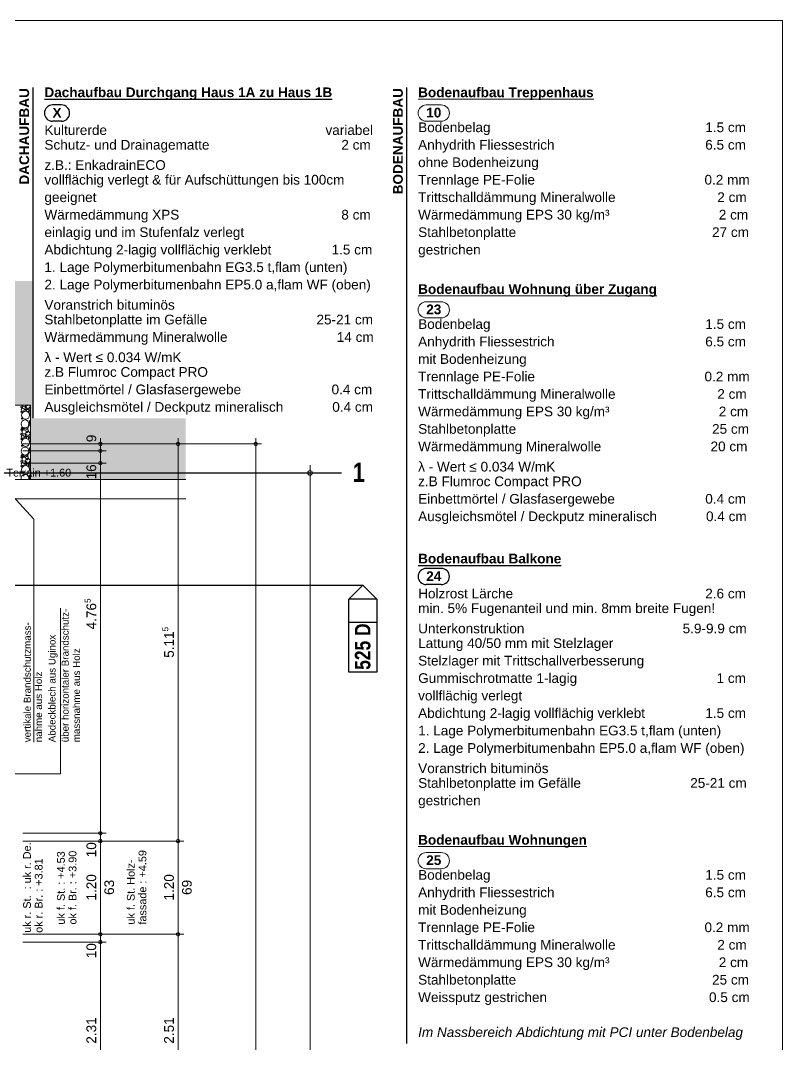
# Model space of a CAD drawing. Header units: metres. Extents: x 0.003 to 0.843, y 0.003 to 0.597.
# Drawn here: x 0.6467 to 0.843, y 0.3333 to 0.597 of the extents above; entities that cross this region are included whole.
import ezdxf

# ---------------------------------------------------------------- set-up
doc = ezdxf.new("R2010")
doc.units = ezdxf.units.M
for name, pattern in [('AUSGEZOGEN', [0]), ('LINIE_23', [0.0079, 0.004, -0.0013, 0, -0.0013, 0, -0.0013]), ('STRICHPUNKT', [25.4, 12.7, -6.35, 0, -6.35])]:
    doc.linetypes.add(name, pattern=pattern)
for name, color, linetype, lineweight in [('Aufschuettungen _ Daemme', 7, 'AUSGEZOGEN', 25), ('Bauachsen grob', 7, 'STRICHPUNKT', 13), ('Beton Ansicht', 7, 'AUSGEZOGEN', 13), ('Plankopf', 7, 'AUSGEZOGEN', 13), ('Proj. Terrain', 7, 'AUSGEZOGEN', 25), ('Schnittbegrenzung', 7, 'AUSGEZOGEN', 13), ('Stilflaechen Bepflanzung', 96, 'AUSGEZOGEN', 25), ('Text Koten', 7, 'AUSGEZOGEN', 25), ('Text Werkplan Ausfuehrung', 7, 'AUSGEZOGEN', 25), ('Vorprojektmasse', 7, 'AUSGEZOGEN', 13), ('Werkplan- Ausfuehrungsmasse', 7, 'AUSGEZOGEN', 13)]:
    doc.layers.add(name, color=color, linetype=linetype, lineweight=lineweight)
doc.styles.add('ARIAL', font='ARIAL.TTF')
doc.styles.add('Arial Black', font='Arial Black')

msp = doc.modelspace()

# ---------------------------------------------------------------- hatches: boundary and pattern name
at = {"layer": 'Stilflaechen Bepflanzung', "linetype": 'AUSGEZOGEN', "lineweight": 13, "true_color": 0xf7faef}
msp.add_hatch(color=7, dxfattribs=at).paths.add_polyline_path([(0.2405525927639469, 0.4405973572039297), (0.30739999319613, 0.4405973572039297), (0.30739999319613, 0.4979573559218338), (0.6493199855536229, 0.4979573559218338), (0.6493199855536229, 0.4787973563500931), (0.689319984659553, 0.4787973563500931), (0.689319984659553, 0.494573322262538), (0.6499099855404343, 0.494573322262538), (0.6499099855404343, 0.529957355206578), (0.2405525927639469, 0.529957355206578)])

# ---------------------------------------------------------------- linework, layer by layer
at = {"layer": 'Aufschuettungen _ Daemme', "color": 9, "linetype": 'AUSGEZOGEN', "lineweight": 13}
for p, q in [((0.30739999319613, 0.4979573559218338), (0.6493199855536229, 0.4979573559218338)), ((0.6493199855536229, 0.4979573559218338), (0.6493199855536229, 0.4787973563500931))]:
    msp.add_line(p, q, dxfattribs=at)
at = {"layer": 'Aufschuettungen _ Daemme', "color": 254, "linetype": 'AUSGEZOGEN', "lineweight": 13}
for centre, radius in [((0.6470217440305823, 0.4974653758347722), 0.0002029999954625964), ((0.6469937440312081, 0.4962053758629354), 0.0001329999970272183), ((0.6473647440229157, 0.4968003758496361), 0.0004059999909251927), ((0.6480507440075822, 0.4953443758821802), 0.00102199997715652), ((0.6481627440050789, 0.4973673758369627), 0.0002029999954625964), ((0.6481767440047661, 0.4967583758505749), 0.0002029999954625964), ((0.6487157439927184, 0.4969333758466634), 0.0002029999954625964), ((0.6489747439869294, 0.4963803758590238), 0.0002029999954625964), ((0.6491497439830177, 0.4973533758372756), 0.0001329999970272183), ((0.6479107440107116, 0.4931183759319352), 0.00102199997715652), ((0.6470987440288613, 0.4944903759012685), 0.0001329999970272183), ((0.6491357439833307, 0.4938323759159761), 0.0001329999970272183), ((0.6470217440305823, 0.4904653759912344), 0.0002029999954625964), ((0.647042744030113, 0.4915713759665134), 0.0002029999954625964), ((0.6470917440290176, 0.4920193759564997), 0.0001329999970272183), ((0.6476657440161877, 0.4910533759780915), 0.0005179999884217976), ((0.6475887440179088, 0.4918303759607242), 0.0002029999954625964), ((0.6481627440050789, 0.4903673759934248), 0.0002029999954625964), ((0.6483097440017933, 0.4918863759594726), 0.0002029999954625964), ((0.6484497439986641, 0.4910813759774658), 0.0002029999954625964), ((0.6491497439830177, 0.4903533759937379), 0.0001329999970272183), ((0.6469937440312081, 0.4892053760193976), 0.0001329999970272183), ((0.6473647440229157, 0.4898003760060983), 0.0004059999909251927), ((0.6480507440075822, 0.4883443760386424), 0.00102199997715652), ((0.6481767440047661, 0.4897583760070371), 0.0002029999954625964), ((0.6487157439927184, 0.4899333760031255), 0.0002029999954625964), ((0.6489747439869294, 0.489380376015486), 0.0002029999954625964), ((0.6479107440107116, 0.4861183760883974), 0.00102199997715652), ((0.6470987440288613, 0.4874903760577307), 0.0001329999970272183), ((0.6491357439833307, 0.4868323760724383), 0.0001329999970272183), ((0.6470217440305823, 0.4834653761476966), 0.0002029999954625964), ((0.647042744030113, 0.4845713761229756), 0.0002029999954625964), ((0.6470917440290176, 0.4850193761129619), 0.0001329999970272183), ((0.6473647440229157, 0.4828003761625605), 0.0004059999909251927), ((0.6476657440161877, 0.4840533761345538), 0.0005179999884217976), ((0.6475887440179088, 0.4848303761171865), 0.0002029999954625964), ((0.6481627440050789, 0.4833673761498871), 0.0002029999954625964), ((0.6481767440047661, 0.4827583761634992), 0.0002029999954625964), ((0.6483097440017933, 0.4848863761159348), 0.0002029999954625964), ((0.6484497439986641, 0.484081376133928), 0.0002029999954625964), ((0.6487157439927184, 0.4829333761595878), 0.0002029999954625964), ((0.6489747439869294, 0.4823803761719482), 0.0002029999954625964), ((0.6491497439830177, 0.4833533761502), 0.0001329999970272183), ((0.6469937440312081, 0.4822053761758598), 0.0001329999970272183), ((0.6470987440288613, 0.480490376214193), 0.0001329999970272183), ((0.6480507440075822, 0.4813443761951046), 0.00102199997715652), ((0.6491357439833307, 0.4798323762289005), 0.0001329999970272183)]:
    msp.add_circle(centre, radius, dxfattribs=at)
for centre, radius, start, end in [((0.6476657440161877, 0.4980533758216294), 0.0005179999884217976, 190.6825070751817, 349.317492924822), ((0.6484497439986641, 0.4980813758210036), 0.0002029999954625964, 217.6571749108925, 322.3428250891266), ((0.6499687439647117, 0.4988583758036362), 0.001301999970898032, 223.7908240300033, 240.1138375245507), ((0.6495627439737865, 0.4967933758497925), 0.0004059999909251927, 126.7215849712898, 233.2784150287055), ((0.6496957439708136, 0.4957643758727925), 0.0005179999884217976, 136.5023302398494, 223.4976697601551), ((0.6492617439805143, 0.4933353759270848), 0.0002029999954625964, 73.32728815458583, 286.6727118454097), ((0.6499687439647117, 0.4918583759600985), 0.001301999970898032, 119.8861624751669, 240.1138375248331), ((0.6495627439737865, 0.4897933760062547), 0.0004059999909251927, 126.7215849637442, 233.2784150362511), ((0.6496957439708136, 0.4887643760292547), 0.0005179999884217976, 136.5023302332914, 223.4976697667086), ((0.6499687439647117, 0.4848583761165606), 0.001301999970898032, 119.8861624754481, 240.1138375245507), ((0.6492617439805143, 0.4863353760835471), 0.0002029999954625964, 73.32728815459032, 286.6727118454097), ((0.6495627439737865, 0.4827933761627169), 0.0004059999909251927, 126.7215849637489, 233.2784150362558), ((0.6479107440107116, 0.4791183762448595), 0.00102199997715652, 0, 198.307063081769), ((0.6496957439708136, 0.4817643761857169), 0.0005179999884217976, 136.502330246395, 223.4976697536095), ((0.6479107440107116, 0.4791183762448595), 0.00102199997715652, 341.6929369182281, 0), ((0.6492617439805143, 0.4793353762400092), 0.0002029999954625964, 73.3272881425157, 286.6727118574888), ((0.6499687439647117, 0.4778583762730229), 0.001301999970898032, 119.8861624748846, 133.8477729982673)]:
    msp.add_arc(centre, radius, start, end, dxfattribs=at)
at = {"layer": 'Bauachsen grob', "color": 32, "linetype": 'LINIE_23', "lineweight": 25, "true_color": 0xc36e14}
msp.add_line((0.2293999949395656, 0.4804973563120951), (0.7313199837207803, 0.4804973563120951), dxfattribs=at)
at = {"layer": 'Beton Ansicht', "color": 7, "linetype": 'AUSGEZOGEN', "lineweight": 13}
for p, q in [((0.6410399857386957, 0.4787973563500931), (0.689319984659553, 0.4787973563500931)), ((0.6410399857386957, 0.4737973564618518), (0.689319984659553, 0.4737973564618518))]:
    msp.add_line(p, q, dxfattribs=at)
at = {"layer": 'Plankopf', "color": 7, "linetype": 'AUSGEZOGEN', "lineweight": 13}
for p, q in [((0.003000000000000142, 0.5969999867230654), (0.8429999812245368, 0.5969999867230654)), ((0.8429999812245368, 0.5969999867230654), (0.8429999812245368, 0.003000000000000085))]:
    msp.add_line(p, q, dxfattribs=at)
at = {"layer": 'Schnittbegrenzung', "color": 14, "linetype": 'STRICHPUNKT', "lineweight": 25}
msp.add_line((0.225799995020032, 0.4515973569580605), (0.734919983640314, 0.4515973569580605), dxfattribs=at)
at = {"layer": 'Schnittbegrenzung', "color": 14, "linetype": 'AUSGEZOGEN', "lineweight": 25}
for p, q in [((0.7313199837207801, 0.4479973570385268), (0.734919983640314, 0.4515973569580605)), ((0.734919983640314, 0.4515973569580605), (0.7385199835598477, 0.4479973570385268)), ((0.7385199835598477, 0.4479973570385268), (0.7313199837207801, 0.4479973570385268)), ((0.7313199837207801, 0.4291593574595886), (0.7313199837207801, 0.4479973570385268)), ((0.7385199835598477, 0.4479973570385268), (0.7385199835598477, 0.4291593574595886)), ((0.7385199835598477, 0.4479973570385268), (0.7385199835598477, 0.4291593574595886)), ((0.7385199835598477, 0.4419593571734863), (0.7313199837207801, 0.4419593571734863)), ((0.7385199835598477, 0.4291593574595886), (0.7313199837207801, 0.4291593574595886))]:
    msp.add_line(p, q, dxfattribs=at)
at = {"layer": 'Text Werkplan Ausfuehrung', "color": 152, "linetype": 'AUSGEZOGEN', "lineweight": 25}
msp.add_line((0.6499099855404343, 0.5797399870255816), (0.6499099855404343, 0.494573322262538), dxfattribs=at)
at = {"layer": 'Text Werkplan Ausfuehrung', "color": 240, "linetype": 'AUSGEZOGEN', "lineweight": 25}
for p, q in [((0.7461599833890792, 0.5797399870255816), (0.7461599833890792, 0.3335733258611663)), ((0.755128036833793, 0.455906656137899), (0.7512433162699047, 0.455906656137899)), ((0.755128036833793, 0.4517399896301781), (0.7512433162699047, 0.4517399896301781))]:
    msp.add_line(p, q, dxfattribs=at)
at = {"layer": 'Text Werkplan Ausfuehrung', "color": 171, "linetype": 'AUSGEZOGEN', "lineweight": 25, "true_color": 0x7070ff}
for p, q in [((0.6573227864331158, 0.5752399868039269), (0.6549933184212599, 0.5752399868039269)), ((0.6573227864331158, 0.571073320296206), (0.6549933184212599, 0.571073320296206))]:
    msp.add_line(p, q, dxfattribs=at)
at = {"layer": 'Text Werkplan Ausfuehrung', "color": 240, "linetype": 'AUSGEZOGEN', "lineweight": 13}
for p, q in [((0.755128036833793, 0.5752399868039269), (0.7512433162699047, 0.5752399868039269)), ((0.755128036833793, 0.571073320296206), (0.7512433162699047, 0.571073320296206)), ((0.755128036833793, 0.5245733212697481), (0.7512433162699047, 0.5245733212697481)), ((0.755128036833793, 0.5204066547620273), (0.7512433162699047, 0.5204066547620273)), ((0.755128036833793, 0.382739991106635), (0.7512433162699047, 0.382739991106635)), ((0.755128036833793, 0.3785733245989141), (0.7512433162699047, 0.3785733245989141))]:
    msp.add_line(p, q, dxfattribs=at)
at = {"layer": 'Text Werkplan Ausfuehrung', "color": 7, "linetype": 'AUSGEZOGEN', "lineweight": 13}
for p, q in [((0.6501933188674361, 0.4686160901330885), (0.6383599857985979, 0.4813973562919786)), ((0.6501933188674361, 0.4111506911954469), (0.6501933188674361, 0.4686160901330885)), ((0.6570733185578892, 0.4457106895074434), (0.6570733185578892, 0.4029973580443552)), ((0.6570733185578892, 0.4029973580443552), (0.6405399857498715, 0.4029973580443552))]:
    msp.add_line(p, q, dxfattribs=at)
at = {"layer": 'Text Werkplan Ausfuehrung', "color": 171, "linetype": 'AUSGEZOGEN', "lineweight": 25, "true_color": 0x7070ff}
for centre, start, end in [((0.6549933184212599, 0.5731566535500665), 90, 270), ((0.6573227864331158, 0.5731566535500665), 270, 90)]:
    msp.add_arc(centre, 0.002083333253860473, start, end, dxfattribs=at)
at = {"layer": 'Text Werkplan Ausfuehrung', "color": 240, "linetype": 'AUSGEZOGEN', "lineweight": 13}
for centre, start, end in [((0.7512433162699047, 0.5731566535500665), 90, 270), ((0.7551280368337933, 0.5731566535500665), 270, 90), ((0.7512433162699047, 0.5224899880158878), 90, 270), ((0.7551280368337933, 0.5224899880158878), 270, 90), ((0.7512433162699047, 0.3806566578527745), 90, 270), ((0.7551280368337933, 0.3806566578527745), 270, 90)]:
    msp.add_arc(centre, 0.002083333253860473, start, end, dxfattribs=at)
at = {"layer": 'Text Werkplan Ausfuehrung', "color": 240, "linetype": 'AUSGEZOGEN', "lineweight": 25}
for centre, start, end in [((0.7512433162699047, 0.4538233228840386), 90, 270), ((0.7551280368337933, 0.4538233228840386), 270, 90)]:
    msp.add_arc(centre, 0.002083333253860473, start, end, dxfattribs=at)
at = {"layer": 'Vorprojektmasse', "color": 32, "linetype": 'AUSGEZOGEN', "lineweight": 13, "true_color": 0xc36e14}
for p, q in [((0.7213199839442976, 0.4804973563120951), (0.7193199838493026, 0.4804973563120951)), ((0.7213199839442976, 0.4804973563120951), (0.7213199839442976, 0.48249735640709)), ((0.7213199839442976, 0.4804973563120951), (0.7233199800109721, 0.4804973563120951)), ((0.7213199839442976, 0.1645973633730105), (0.7213199839442976, 0.4804973563120951))]:
    msp.add_line(p, q, dxfattribs=at)
msp.add_circle((0.7213199839442976, 0.4804973563120951), 0.0006000000284984707, dxfattribs=at)
at = {"layer": 'Werkplan- Ausfuehrungsmasse', "color": 7, "linetype": 'AUSGEZOGEN', "lineweight": 13}
for p, q in [((0.6873199847042567, 0.4879573561453512), (0.6633199852406985, 0.4879573561453512)), ((0.6673199851512917, 0.4879573561453512), (0.665819985138253, 0.4879573561453512)), ((0.6673199851512917, 0.4879573561453512), (0.6673199851512917, 0.4894573561583896)), ((0.6673199851512917, 0.4879573561453512), (0.6688199821430899, 0.4879573561453512)), ((0.6673199851512914, 0.4861973561846902), (0.6673199851512914, 0.4879573561453512)), ((0.7073199842572219, 0.4879573561453512), (0.6833199847936637, 0.4879573561453512)), ((0.6873199847042568, 0.4879573561453512), (0.6858199846912182, 0.4879573561453512)), ((0.6873199847042568, 0.4879573561453512), (0.6873199847042568, 0.4894573561583896)), ((0.6873199847042568, 0.4879573561453512), (0.6888199816960551, 0.4879573561453512)), ((0.6873199847042567, 0.3856973584310426), (0.6873199847042567, 0.4879573561453512)), ((0.707319984257222, 0.4879573561453512), (0.7058199842441834, 0.4879573561453512)), ((0.707319984257222, 0.4879573561453512), (0.707319984257222, 0.4894573561583896)), ((0.707319984257222, 0.4879573561453512), (0.7088199812490202, 0.4879573561453512)), ((0.7073199842572219, 0.1576373635285786), (0.7073199842572219, 0.4879573561453512)), ((0.6673199851512917, 0.4861973561846903), (0.665819985138253, 0.4861973561846903)), ((0.6673199851512917, 0.4861973561846903), (0.6688199821430899, 0.4861973561846903)), ((0.6673199851512914, 0.4829973562562158), (0.6673199851512914, 0.4861973561846902)), ((0.6673199851512917, 0.4829973562562158), (0.665819985138253, 0.4829973562562158)), ((0.6673199851512917, 0.4829973562562158), (0.6688199821430899, 0.4829973562562158)), ((0.6673199851512914, 0.3876973583863368), (0.6673199851512914, 0.4829973562562158)), ((0.6673199851512917, 0.3876973583863369), (0.665819985138253, 0.3876973583863369)), ((0.6673199851512917, 0.3876973583863369), (0.6688199821430899, 0.3876973583863369)), ((0.6673199851512914, 0.3856973584310426), (0.6673199851512914, 0.3876973583863368)), ((0.6673199851512917, 0.3856973584310426), (0.665819985138253, 0.3856973584310426)), ((0.6673199851512917, 0.3856973584310426), (0.6688199821430899, 0.3856973584310426)), ((0.6673199851512914, 0.3616973589674845), (0.6673199851512914, 0.3856973584310426)), ((0.6873199847042568, 0.3856973584310426), (0.6858199846912182, 0.3856973584310426)), ((0.6873199847042568, 0.3856973584310426), (0.6888199816960551, 0.3856973584310426)), ((0.6873199847042567, 0.3616973589674845), (0.6873199847042567, 0.3856973584310426)), ((0.6673199851512917, 0.3616973589674845), (0.665819985138253, 0.3616973589674845)), ((0.6673199851512917, 0.3616973589674845), (0.6688199821430899, 0.3616973589674845)), ((0.6673199851512914, 0.3596973590121856), (0.6673199851512914, 0.3616973589674845)), ((0.6873199847042568, 0.3616973589674845), (0.6858199846912182, 0.3616973589674845)), ((0.6873199847042568, 0.3616973589674845), (0.6888199816960551, 0.3616973589674845)), ((0.6873199847042567, 0.3114973600895419), (0.6873199847042567, 0.3616973589674845)), ((0.6673199851512917, 0.3596973590121856), (0.665819985138253, 0.3596973590121856)), ((0.6673199851512917, 0.3596973590121856), (0.6688199821430899, 0.3596973590121856)), ((0.6673199851512914, 0.3134973600448362), (0.6673199851512914, 0.3596973590121856))]:
    msp.add_line(p, q, dxfattribs=at)
for points in [[(0.6673199851512914, 0.4879573561453512), (0.6666949557603461, 0.4879573561453512), (0.6666949557603461, 0.4879573561453512), (0.6473199855983266, 0.4879573561453512)], [(0.6673199851512914, 0.4861973561846902), (0.6666942652282168, 0.4861973561846901), (0.6666942652282168, 0.4861973561846901), (0.6473199855983266, 0.4861973561846902)], [(0.6673199851512914, 0.4829973562562158), (0.6666930097152546, 0.4829973562562157), (0.6666930097152546, 0.4829973562562157), (0.6473199855983266, 0.4829973562562158)], [(0.6673199851512914, 0.3876973583863368), (0.6666584638236162, 0.3876973583863368), (0.6666584638236162, 0.3876973583863368), (0.6666556189698479, 0.3876973583863368), (0.6666556189698479, 0.3876973583863368), (0.6665449851801745, 0.3876973583863368), (0.6665449851801745, 0.3876973583863368), (0.6473199855983266, 0.3876973583863368)], [(0.6673199851512914, 0.3856973584310426), (0.6666576589502354, 0.3856973584310427), (0.6666576589502354, 0.3856973584310427), (0.6666548342742464, 0.3856973584310426), (0.6666548342742464, 0.3856973584310426), (0.6665449851801631, 0.3856973584310427), (0.6665449851801631, 0.3856973584310427), (0.6473199855983266, 0.3856973584310426)], [(0.6873199847042567, 0.3856973584310426), (0.6865449847331634, 0.3856973584310426), (0.6865449847331634, 0.3856973584310426), (0.6633199852406985, 0.3856973584310426)], [(0.6673199851512914, 0.3616973589674845), (0.6666902688349372, 0.3616973589674845), (0.6666902688349372, 0.3616973589674845), (0.6666843888686544, 0.3616973589674844), (0.6666843888686544, 0.3616973589674844), (0.6666480004696652, 0.3616973589674845), (0.6666480004696652, 0.3616973589674845), (0.6666454179270297, 0.3616973589674844), (0.6666454179270297, 0.3616973589674844), (0.6665449851800287, 0.3616973589674845), (0.6665449851800287, 0.3616973589674845), (0.6473199855983266, 0.3616973589674845)], [(0.6873199847042567, 0.3616973589674845), (0.6866902683879024, 0.3616973589674845), (0.6866902683879024, 0.3616973589674845), (0.6865449847330258, 0.3616973589674844), (0.6865449847330258, 0.3616973589674844), (0.6633199852406985, 0.3616973589674845)], [(0.6673199851512914, 0.3596973590121856), (0.6666891337127, 0.3596973590121856), (0.6666891337127, 0.3596973590121856), (0.6666832996874449, 0.3596973590121856), (0.6666832996874449, 0.3596973590121856), (0.6666471955962844, 0.3596973590121856), (0.6666471955962844, 0.3596973590121856), (0.6666446332314283, 0.3596973590121856), (0.6666446332314283, 0.3596973590121856), (0.6665449851800176, 0.3596973590121856), (0.6665449851800176, 0.3596973590121856), (0.6473199855983266, 0.3596973590121856)]]:
    msp.add_lwpolyline(points, dxfattribs=at)
for centre in [(0.6673199851512917, 0.4879573561453512), (0.6873199847042568, 0.4879573561453512), (0.707319984257222, 0.4879573561453512), (0.6673199851512917, 0.4861973561846903), (0.6673199851512917, 0.4829973562562158), (0.6673199851512917, 0.3876973583863369), (0.6673199851512917, 0.3856973584310426), (0.6873199847042568, 0.3856973584310426), (0.6673199851512917, 0.3616973589674845), (0.6873199847042568, 0.3616973589674845), (0.6673199851512917, 0.3596973590121856)]:
    msp.add_circle(centre, 0.0004500000039115547, dxfattribs=at)

# ---------------------------------------------------------------- texts
at = {"layer": 'Bauachsen grob', "color": 32, "linetype": 'AUSGEZOGEN', "lineweight": 25, "true_color": 0xc36e14, "insert": (0.7323199836437877, 0.4781640229750359), "char_height": 0.005, "width": 0.00175, "attachment_point": 7, "style": 'Arial Black'}
msp.add_mtext('\\W0.70;1', dxfattribs=at)
at = {"layer": 'Proj. Terrain', "color": 92, "linetype": 'AUSGEZOGEN', "lineweight": 13, "insert": (0.643119985692204, 0.4795306896670349), "char_height": 0.002, "width": 0.001, "attachment_point": 7, "style": 'ARIAL'}
msp.add_mtext('Terrain\\~+1.60', dxfattribs=at)
at = {"layer": 'Schnittbegrenzung', "color": 14, "linetype": 'AUSGEZOGEN', "lineweight": 25, "insert": (0.7369199836403135, 0.4297973573579058), "char_height": 0.004, "width": 0.0014, "attachment_point": 7, "rotation": 90.00000250447816, "style": 'Arial Black'}
msp.add_mtext('\\W0.70;525\\~D', dxfattribs=at)
at = {"layer": 'Text Koten', "color": 7, "linetype": 'AUSGEZOGEN', "lineweight": 25, "char_height": 0.002, "width": 0.001, "attachment_point": 7, "rotation": 90.00000250447816, "style": 'ARIAL'}
for s, insert in [('uk\\~r.\\~St.\\~\\~:\\~uk\\~r.\\~De.', (0.6494533189286801, 0.3620806922048243)), ('uk\\~f.\\~St.\\~:\\~+4.53', (0.6581866520668079, 0.3641973588241823)), ('ok\\~f.\\~Br.\\~:\\~+3.90', (0.6611866520668079, 0.3641973586930481)), ('fassade\\~:\\~+4.59', (0.6791866516644766, 0.3641973586930481)), ('ok\\~r.\\~Br.\\~:\\~+3.81', (0.65245331892868, 0.3620806920736901)), ('uk\\~f.\\~St.\\~Holz-', (0.6761866516644766, 0.3641973588241823))]:
    msp.add_mtext(s, dxfattribs=dict(at, insert=insert))
at = {"layer": 'Text Werkplan Ausfuehrung', "color": 152, "linetype": 'AUSGEZOGEN', "lineweight": 25, "insert": (0.6489933189501362, 0.5547399874750962), "char_height": 0.0025, "width": 0.00125, "attachment_point": 7, "rotation": 90.00000250447816, "style": 'ARIAL'}
msp.add_mtext('\\fArial|i0|b1|c0|p0;DACHAUFBAU', dxfattribs=at)
at = {"layer": 'Text Werkplan Ausfuehrung', "color": 7, "linetype": 'AUSGEZOGEN', "lineweight": 25, "char_height": 0.0025, "width": 0.00125, "attachment_point": 7, "style": 'ARIAL'}
for s, insert in [('{\\L\\fArial|i0|b1|c0|p0;Dachaufbau\\~Durchgang\\~Haus\\~1A\\~zu\\~Haus\\~1B}', (0.6529099853641005, 0.5764899870423454)), ('Kulturerde\\~\\~\\~\\~\\~\\~\\~\\~\\~\\~\\~\\~\\~\\~\\~\\~\\~\\~\\~\\~\\~\\~\\~\\~\\~\\~\\~\\~\\~\\~\\~\\~\\~\\~\\~\\~\\~\\~\\~\\~\\~\\~\\~\\~\\~\\~\\~\\~\\~\\~\\~\\~\\~\\~\\~\\~\\~\\~variabel\\~', (0.6529099849706981, 0.5674899870423455)), ('Schutz-\\~und\\~Drainagematte\\~\\~\\~\\~\\~\\~\\~\\~\\~\\~\\~\\~\\~\\~\\~\\~\\~\\~\\~\\~\\~\\~\\~\\~\\~\\~\\~\\~\\~\\~\\~\\~\\~\\~\\~2\\~cm', (0.6529099847739968, 0.5629899870423455)), ('\\~\\~\\~z.B.:\\~EnkadrainECO', (0.6529099845772954, 0.5584899870423455)), ('\\~\\~\\~vollflächig\\~verlegt\\~&\\~für\\~Aufschüttungen\\~bis\\~100cm', (0.6529099843805942, 0.5539899870423456)), ('\\~\\~\\~geeignet', (0.652909984183893, 0.5494899870423455)), ('Wärmedämmung\\~XPS\\~\\~\\~\\~\\~\\~\\~\\~\\~\\~\\~\\~\\~\\~\\~\\~\\~\\~\\~\\~\\~\\~\\~\\~\\~\\~\\~\\~\\~\\~\\~\\~\\~\\~\\~\\~\\~\\~\\~\\~\\~\\~\\~8\\~cm', (0.6529099839871917, 0.5449899870423455)), ('\\~\\~\\~einlagig\\~und\\~im\\~Stufenfalz\\~verlegt', (0.6529099837904904, 0.5404899870423454)), ('Abdichtung\\~2-lagig\\~vollflächig\\~verklebt\\~\\~\\~\\~\\~\\~\\~\\~\\~\\~\\~\\~\\~\\~\\~\\~1.5\\~cm', (0.6529099835937893, 0.5359899870423456)), ('\\~\\~\\~1.\\~Lage\\~Polymerbitumenbahn\\~EG3.5\\~t,flam\\~(unten)', (0.6529099833970878, 0.5314899870423454)), ('\\~\\~\\~2.\\~Lage\\~Polymerbitumenbahn\\~EP5.0\\~a,flam\\~WF\\~(oben)', (0.6529099832003866, 0.5269899870423456)), ('Voranstrich\\~bituminös', (0.6529099830036854, 0.5224899870423455)), ('Stahlbetonplatte\\~im\\~Gefälle\\~\\~\\~\\~\\~\\~\\~\\~\\~\\~\\~\\~\\~\\~\\~\\~\\~\\~\\~\\~\\~\\~\\~\\~\\~\\~\\~\\~\\~25-21\\~cm', (0.6529099828069841, 0.5179899870423456)), ('Wärmedämmung\\~Mineralwolle\\~\\~\\~\\~\\~\\~\\~\\~\\~\\~\\~\\~\\~\\~\\~\\~\\~\\~\\~\\~\\~\\~\\~\\~\\~\\~\\~\\~\\~14\\~cm', (0.6529099826102829, 0.5134899870423455)), ('\\~\\~\\~λ\\~-\\~Wert\\~≤\\~0.034\\~W/mK', (0.6529099824135817, 0.5089899870423455)), ('\\~\\~\\~z.B\\~Flumroc\\~Compact\\~PRO', (0.6529099822168803, 0.5044899870423456)), ('Einbettmörtel\\~/\\~Glasfasergewebe\\~\\~\\~\\~\\~\\~\\~\\~\\~\\~\\~\\~\\~\\~\\~\\~\\~\\~\\~\\~\\~\\~\\~\\~0.4\\~cm', (0.6529099820201791, 0.4999899870423454)), ('Ausgleichsmötel\\~/\\~Deckputz\\~mineralisch\\~\\~\\~\\~\\~\\~\\~\\~\\~\\~\\~\\~\\~0.4\\~cm', (0.6529099818234779, 0.4954899870423455)), ('{\\L\\fArial|i0|b1|c0|p0;Bodenaufbau\\~Balkone}', (0.7491599832127454, 0.4571566563763176)), ('Holzrost\\~Lärche\\~\\~\\~\\~\\~\\~\\~\\~\\~\\~\\~\\~\\~\\~\\~\\~\\~\\~\\~\\~\\~\\~\\~\\~\\~\\~\\~\\~\\~\\~\\~\\~\\~\\~\\~\\~\\~\\~\\~\\~\\~\\~\\~\\~\\~\\~\\~\\~\\~\\~\\~2.6\\~cm', (0.7491599828193429, 0.4481566563763176)), ('\\~\\~\\~min.\\~5%\\~Fugenanteil\\~und\\~min.\\~8mm\\~breite\\~Fugen!', (0.7491599826226415, 0.4436566563763176)), ('Unterkonstruktion\\~\\~\\~\\~\\~\\~\\~\\~\\~\\~\\~\\~\\~\\~\\~\\~\\~\\~\\~\\~\\~\\~\\~\\~\\~\\~\\~\\~\\~\\~\\~\\~\\~\\~\\~\\~\\~\\~\\~\\~\\~\\~5.9-9.9\\~cm', (0.7491599824259403, 0.4391566563763177)), ('\\~\\~\\~Lattung\\~40/50\\~mm\\~mit\\~Stelzlager', (0.7491599822292391, 0.4346566563763177)), ('\\~\\~\\~Stelzlager\\~mit\\~Trittschallverbesserung', (0.7491599820325379, 0.4301566563763176)), ('Gummischrotmatte\\~1-lagig\\~\\~\\~\\~\\~\\~\\~\\~\\~\\~\\~\\~\\~\\~\\~\\~\\~\\~\\~\\~\\~\\~\\~\\~\\~\\~\\~\\~\\~\\~\\~\\~\\~\\~\\~\\~\\~1\\~cm\\~', (0.7491599818358364, 0.4256566563763177)), ('\\~\\~vollflächig\\~verlegt', (0.7491599816391352, 0.4211566563763176)), ('Abdichtung\\~2-lagig\\~vollflächig\\~verklebt\\~\\~\\~\\~\\~\\~\\~\\~\\~\\~\\~\\~\\~\\~\\~\\~1.5\\~cm', (0.7491599814424341, 0.4166566563763177)), ('\\~\\~\\~1.\\~Lage\\~Polymerbitumenbahn\\~EG3.5\\~t,flam\\~(unten)', (0.7491599812457327, 0.4121566563763177)), ('\\~\\~\\~2.\\~Lage\\~Polymerbitumenbahn\\~EP5.0\\~a,flam\\~WF\\~(oben)', (0.7491599810490315, 0.4076566563763176)), ('Voranstrich\\~bituminös', (0.7491599808523303, 0.4031566563763176)), ('Stahlbetonplatte\\~im\\~Gefälle\\~\\~\\~\\~\\~\\~\\~\\~\\~\\~\\~\\~\\~\\~\\~\\~\\~\\~\\~\\~\\~\\~\\~\\~\\~\\~\\~\\~\\~25-21\\~cm', (0.7491599806556289, 0.3986566563763176)), ('\\~\\~\\~gestrichen', (0.7491599804589277, 0.3941566563763176))]:
    msp.add_mtext(s, dxfattribs=dict(at, insert=insert))
at = {"layer": 'Text Werkplan Ausfuehrung', "color": 240, "linetype": 'AUSGEZOGEN', "lineweight": 25, "insert": (0.7452433167987813, 0.5522399875309756), "char_height": 0.0025, "width": 0.00125, "attachment_point": 7, "rotation": 90.00000250447816, "style": 'ARIAL'}
msp.add_mtext('\\fArial|i0|b1|c0|p0;BODENAUFBAU', dxfattribs=at)
at = {"layer": 'Text Werkplan Ausfuehrung', "color": 7, "linetype": 'AUSGEZOGEN', "lineweight": 13, "char_height": 0.0025, "width": 0.00125, "attachment_point": 7, "style": 'ARIAL'}
for s, insert in [('{\\L\\fArial|i0|b1|c0|p0;Bodenaufbau\\~Treppenhaus}', (0.7491599832127454, 0.5764899870423454)), ('Bodenbelag\\~\\~\\~\\~\\~\\~\\~\\~\\~\\~\\~\\~\\~\\~\\~\\~\\~\\~\\~\\~\\~\\~\\~\\~\\~\\~\\~\\~\\~\\~\\~\\~\\~\\~\\~\\~\\~\\~\\~\\~\\~\\~\\~\\~\\~\\~\\~\\~\\~\\~\\~\\~\\~\\~\\~\\~\\~1.5\\~cm', (0.7491599828193429, 0.5674899870423455)), ('Anhydrith\\~Fliessestrich\\~\\~\\~\\~\\~\\~\\~\\~\\~\\~\\~\\~\\~\\~\\~\\~\\~\\~\\~\\~\\~\\~\\~\\~\\~\\~\\~\\~\\~\\~\\~\\~\\~\\~\\~\\~\\~\\~\\~\\~6.5\\~cm', (0.7491599826226415, 0.5629899870423455)), ('\\~\\~\\~ohne\\~Bodenheizung', (0.7491599824259403, 0.5584899870423455)), ('Trennlage\\~PE-Folie\\~\\~\\~\\~\\~\\~\\~\\~\\~\\~\\~\\~\\~\\~\\~\\~\\~\\~\\~\\~\\~\\~\\~\\~\\~\\~\\~\\~\\~\\~\\~\\~\\~\\~\\~\\~\\~\\~\\~\\~\\~\\~\\~\\~\\~0.2\\~mm', (0.7491599822292391, 0.5539899870423456)), ('Trittschalldämmung\\~Mineralwolle\\~\\~\\~\\~\\~\\~\\~\\~\\~\\~\\~\\~\\~\\~\\~\\~\\~\\~\\~\\~\\~\\~\\~\\~\\~\\~\\~2\\~cm', (0.7491599820325379, 0.5494899870423455)), ('Wärmedämmung\\~EPS\\~30\\~kg/m³\\~\\~\\~\\~\\~\\~\\~\\~\\~\\~\\~\\~\\~\\~\\~\\~\\~\\~\\~\\~\\~\\~\\~\\~\\~\\~\\~\\~\\~2\\~cm', (0.7491599818358364, 0.5449899870423455)), ('Stahlbetonplatte\\~\\~\\~\\~\\~\\~\\~\\~\\~\\~\\~\\~\\~\\~\\~\\~\\~\\~\\~\\~\\~\\~\\~\\~\\~\\~\\~\\~\\~\\~\\~\\~\\~\\~\\~\\~\\~\\~\\~\\~\\~\\~\\~\\~\\~\\~\\~\\~\\~\\~\\~\\~27\\~cm', (0.7491599816391352, 0.5404899870423454)), ('\\~\\~\\~gestrichen', (0.7491599814424341, 0.5359899870423456)), ('{\\L\\fArial|i0|b1|c0|p0;Bodenaufbau\\~Wohnung\\~über\\~Zugang}', (0.7491599832127454, 0.5258233215081668)), ('Bodenbelag\\~\\~\\~\\~\\~\\~\\~\\~\\~\\~\\~\\~\\~\\~\\~\\~\\~\\~\\~\\~\\~\\~\\~\\~\\~\\~\\~\\~\\~\\~\\~\\~\\~\\~\\~\\~\\~\\~\\~\\~\\~\\~\\~\\~\\~\\~\\~\\~\\~\\~\\~\\~\\~\\~\\~\\~\\~1.5\\~cm', (0.7491599828193429, 0.5168233215081668)), ('Anhydrith\\~Fliessestrich\\~\\~\\~\\~\\~\\~\\~\\~\\~\\~\\~\\~\\~\\~\\~\\~\\~\\~\\~\\~\\~\\~\\~\\~\\~\\~\\~\\~\\~\\~\\~\\~\\~\\~\\~\\~\\~\\~\\~\\~6.5\\~cm', (0.7491599826226415, 0.5123233215081668)), ('\\~\\~\\~mit\\~Bodenheizung', (0.7491599824259403, 0.5078233215081667)), ('Trennlage\\~PE-Folie\\~\\~\\~\\~\\~\\~\\~\\~\\~\\~\\~\\~\\~\\~\\~\\~\\~\\~\\~\\~\\~\\~\\~\\~\\~\\~\\~\\~\\~\\~\\~\\~\\~\\~\\~\\~\\~\\~\\~\\~\\~\\~\\~\\~\\~0.2\\~mm', (0.7491599822292391, 0.5033233215081668)), ('Trittschalldämmung\\~Mineralwolle\\~\\~\\~\\~\\~\\~\\~\\~\\~\\~\\~\\~\\~\\~\\~\\~\\~\\~\\~\\~\\~\\~\\~\\~\\~\\~\\~2\\~cm', (0.7491599820325379, 0.4988233215081667)), ('Wärmedämmung\\~EPS\\~30\\~kg/m³\\~\\~\\~\\~\\~\\~\\~\\~\\~\\~\\~\\~\\~\\~\\~\\~\\~\\~\\~\\~\\~\\~\\~\\~\\~\\~\\~\\~\\~2\\~cm', (0.7491599818358364, 0.4943233215081668)), ('Stahlbetonplatte\\~\\~\\~\\~\\~\\~\\~\\~\\~\\~\\~\\~\\~\\~\\~\\~\\~\\~\\~\\~\\~\\~\\~\\~\\~\\~\\~\\~\\~\\~\\~\\~\\~\\~\\~\\~\\~\\~\\~\\~\\~\\~\\~\\~\\~\\~\\~\\~\\~\\~\\~\\~25\\~cm', (0.7491599816391352, 0.4898233215081668)), ('Wärmedämmung\\~Mineralwolle\\~\\~\\~\\~\\~\\~\\~\\~\\~\\~\\~\\~\\~\\~\\~\\~\\~\\~\\~\\~\\~\\~\\~\\~\\~\\~\\~\\~\\~20\\~cm', (0.7491599814424341, 0.4853233215081668)), ('\\~\\~\\~λ\\~-\\~Wert\\~≤\\~0.034\\~W/mK', (0.7491599812457327, 0.4808233215081667)), ('\\~\\~\\~z.B\\~Flumroc\\~Compact\\~PRO', (0.7491599810490315, 0.4763233215081669)), ('Einbettmörtel\\~/\\~Glasfasergewebe\\~\\~\\~\\~\\~\\~\\~\\~\\~\\~\\~\\~\\~\\~\\~\\~\\~\\~\\~\\~\\~\\~\\~\\~0.4\\~cm', (0.7491599808523303, 0.4718233215081669)), ('Ausgleichsmötel\\~/\\~Deckputz\\~mineralisch\\~\\~\\~\\~\\~\\~\\~\\~\\~\\~\\~\\~\\~0.4\\~cm', (0.7491599806556289, 0.4673233215081667)), ('{\\L\\fArial|i0|b1|c0|p0;Bodenaufbau\\~Wohnungen\\~}', (0.7491599832127454, 0.3839899913450536)), ('Bodenbelag\\~\\~\\~\\~\\~\\~\\~\\~\\~\\~\\~\\~\\~\\~\\~\\~\\~\\~\\~\\~\\~\\~\\~\\~\\~\\~\\~\\~\\~\\~\\~\\~\\~\\~\\~\\~\\~\\~\\~\\~\\~\\~\\~\\~\\~\\~\\~\\~\\~\\~\\~\\~\\~\\~\\~\\~\\~1.5\\~cm', (0.7491599828193429, 0.3749899913450536)), ('Anhydrith\\~Fliessestrich\\~\\~\\~\\~\\~\\~\\~\\~\\~\\~\\~\\~\\~\\~\\~\\~\\~\\~\\~\\~\\~\\~\\~\\~\\~\\~\\~\\~\\~\\~\\~\\~\\~\\~\\~\\~\\~\\~\\~\\~6.5\\~cm', (0.7491599826226415, 0.3704899913450536)), ('\\~\\~\\~mit\\~Bodenheizung', (0.7491599824259403, 0.3659899913450536)), ('Trennlage\\~PE-Folie\\~\\~\\~\\~\\~\\~\\~\\~\\~\\~\\~\\~\\~\\~\\~\\~\\~\\~\\~\\~\\~\\~\\~\\~\\~\\~\\~\\~\\~\\~\\~\\~\\~\\~\\~\\~\\~\\~\\~\\~\\~\\~\\~\\~\\~0.2\\~mm', (0.7491599822292391, 0.3614899913450536)), ('Trittschalldämmung\\~Mineralwolle\\~\\~\\~\\~\\~\\~\\~\\~\\~\\~\\~\\~\\~\\~\\~\\~\\~\\~\\~\\~\\~\\~\\~\\~\\~\\~\\~2\\~cm', (0.7491599820325379, 0.3569899913450535)), ('Wärmedämmung\\~EPS\\~30\\~kg/m³\\~\\~\\~\\~\\~\\~\\~\\~\\~\\~\\~\\~\\~\\~\\~\\~\\~\\~\\~\\~\\~\\~\\~\\~\\~\\~\\~\\~\\~2\\~cm', (0.7491599818358364, 0.3524899913450536)), ('Stahlbetonplatte\\~\\~\\~\\~\\~\\~\\~\\~\\~\\~\\~\\~\\~\\~\\~\\~\\~\\~\\~\\~\\~\\~\\~\\~\\~\\~\\~\\~\\~\\~\\~\\~\\~\\~\\~\\~\\~\\~\\~\\~\\~\\~\\~\\~\\~\\~\\~\\~\\~\\~\\~\\~25\\~cm', (0.7491599816391352, 0.3479899913450536)), ('Weissputz\\~gestrichen\\~\\~\\~\\~\\~\\~\\~\\~\\~\\~\\~\\~\\~\\~\\~\\~\\~\\~\\~\\~\\~\\~\\~\\~\\~\\~\\~\\~\\~\\~\\~\\~\\~\\~\\~\\~\\~\\~\\~\\~\\~\\~\\~0.5\\~cm', (0.7491599814424341, 0.3434899913450536)), ('\\fArial|i1|b0|c0|p0;Im\\~Nassbereich\\~Abdichtung\\~mit\\~PCI\\~unter\\~Bodenbelag', (0.7491599810490315, 0.3344899913450536))]:
    msp.add_mtext(s, dxfattribs=dict(at, insert=insert))
at = {"layer": 'Text Werkplan Ausfuehrung', "color": 171, "linetype": 'AUSGEZOGEN', "lineweight": 25, "true_color": 0x7070ff, "insert": (0.6549933184212599, 0.5719899870423456), "char_height": 0.0025, "width": 0.00125, "attachment_point": 7, "style": 'ARIAL'}
msp.add_mtext('\\fArial|i0|b1|c0|p0;X', dxfattribs=at)
at = {"layer": 'Text Werkplan Ausfuehrung', "color": 240, "linetype": 'AUSGEZOGEN', "lineweight": 13, "char_height": 0.0025, "width": 0.00125, "attachment_point": 7, "style": 'ARIAL'}
for s, insert in [('\\fArial|i0|b1|c0|p0;10', (0.7512433162699047, 0.5719899870423456)), ('\\fArial|i0|b1|c0|p0;23', (0.7512433162699047, 0.5213233215081668)), ('\\fArial|i0|b1|c0|p0;25', (0.7512433162699047, 0.3794899913450536))]:
    msp.add_mtext(s, dxfattribs=dict(at, insert=insert))
at = {"layer": 'Text Werkplan Ausfuehrung', "color": 240, "linetype": 'AUSGEZOGEN', "lineweight": 25, "insert": (0.7512433162699047, 0.4526566563763175), "char_height": 0.0025, "width": 0.00125, "attachment_point": 7, "style": 'ARIAL'}
msp.add_mtext('\\fArial|i0|b1|c0|p0;24', dxfattribs=at)
at = {"layer": 'Text Werkplan Ausfuehrung', "color": 7, "linetype": 'AUSGEZOGEN', "lineweight": 13, "char_height": 0.001799999952316284, "width": 0.0008999999761581421, "attachment_point": 7, "rotation": 90.00000250447816, "style": 'ARIAL'}
for s, insert in [('über\\~horizontaler\\~Brandschutz-', (0.6591933184291429, 0.4111506909908773)), ('vertikale\\~Brandschutzmass-', (0.6494333188626672, 0.4111506911167662)), ('Abdeckblech\\~aus\\~Uginox', (0.6563133185531207, 0.4111506911167662)), ('massnahme\\~aus\\~Holz', (0.6620733185435839, 0.4111506908649885)), ('nahme\\~aus\\~Holz', (0.6523133187386896, 0.4111506909908773))]:
    msp.add_mtext(s, dxfattribs=dict(at, insert=insert))
at = {"layer": 'Werkplan- Ausfuehrungsmasse', "color": 7, "linetype": 'AUSGEZOGEN', "lineweight": 13, "attachment_point": 7, "rotation": 90.00000250447816, "style": 'ARIAL'}
for s, insert, char_height, width in [('9', (0.6662773521595896, 0.4884073561352928), 0.0025, 0.00125), ('16', (0.6662773521595896, 0.4788229359572074), 0.0025, 0.00125), ('5', (0.6648190187865197, 0.4470053040610379), 0.0015, 0.00075), ('4.76', (0.6662773521595896, 0.4402078958933492), 0.0025, 0.00125), ('5', (0.6848190183394849, 0.4396853042246536), 0.0015, 0.00075), ('5.11', (0.6862773517125548, 0.432887896056965), 0.0025, 0.00125), ('10', (0.6662773521595896, 0.3815297595260008), 0.0025, 0.00125), ('1.20', (0.6662773521595896, 0.3703822153524771), 0.0025, 0.00125), ('63', (0.6708745554352968, 0.3718342958501651), 0.0025, 0.00125), ('1.20', (0.6862773517125548, 0.3703822153524771), 0.0025, 0.00125), ('69', (0.6908728496676997, 0.3718317378572303), 0.0025, 0.00125), ('10', (0.6662773521595896, 0.3555297601071438), 0.0025, 0.00125), ('2.31', (0.6662756468390273, 0.3335192557477644), 0.0025, 0.00125), ('2.51', (0.6862773517125548, 0.3335192557477667), 0.0025, 0.00125)]:
    msp.add_mtext(s, dxfattribs=dict(at, insert=insert, char_height=char_height, width=width))

doc.saveas('drawing.dxf')
